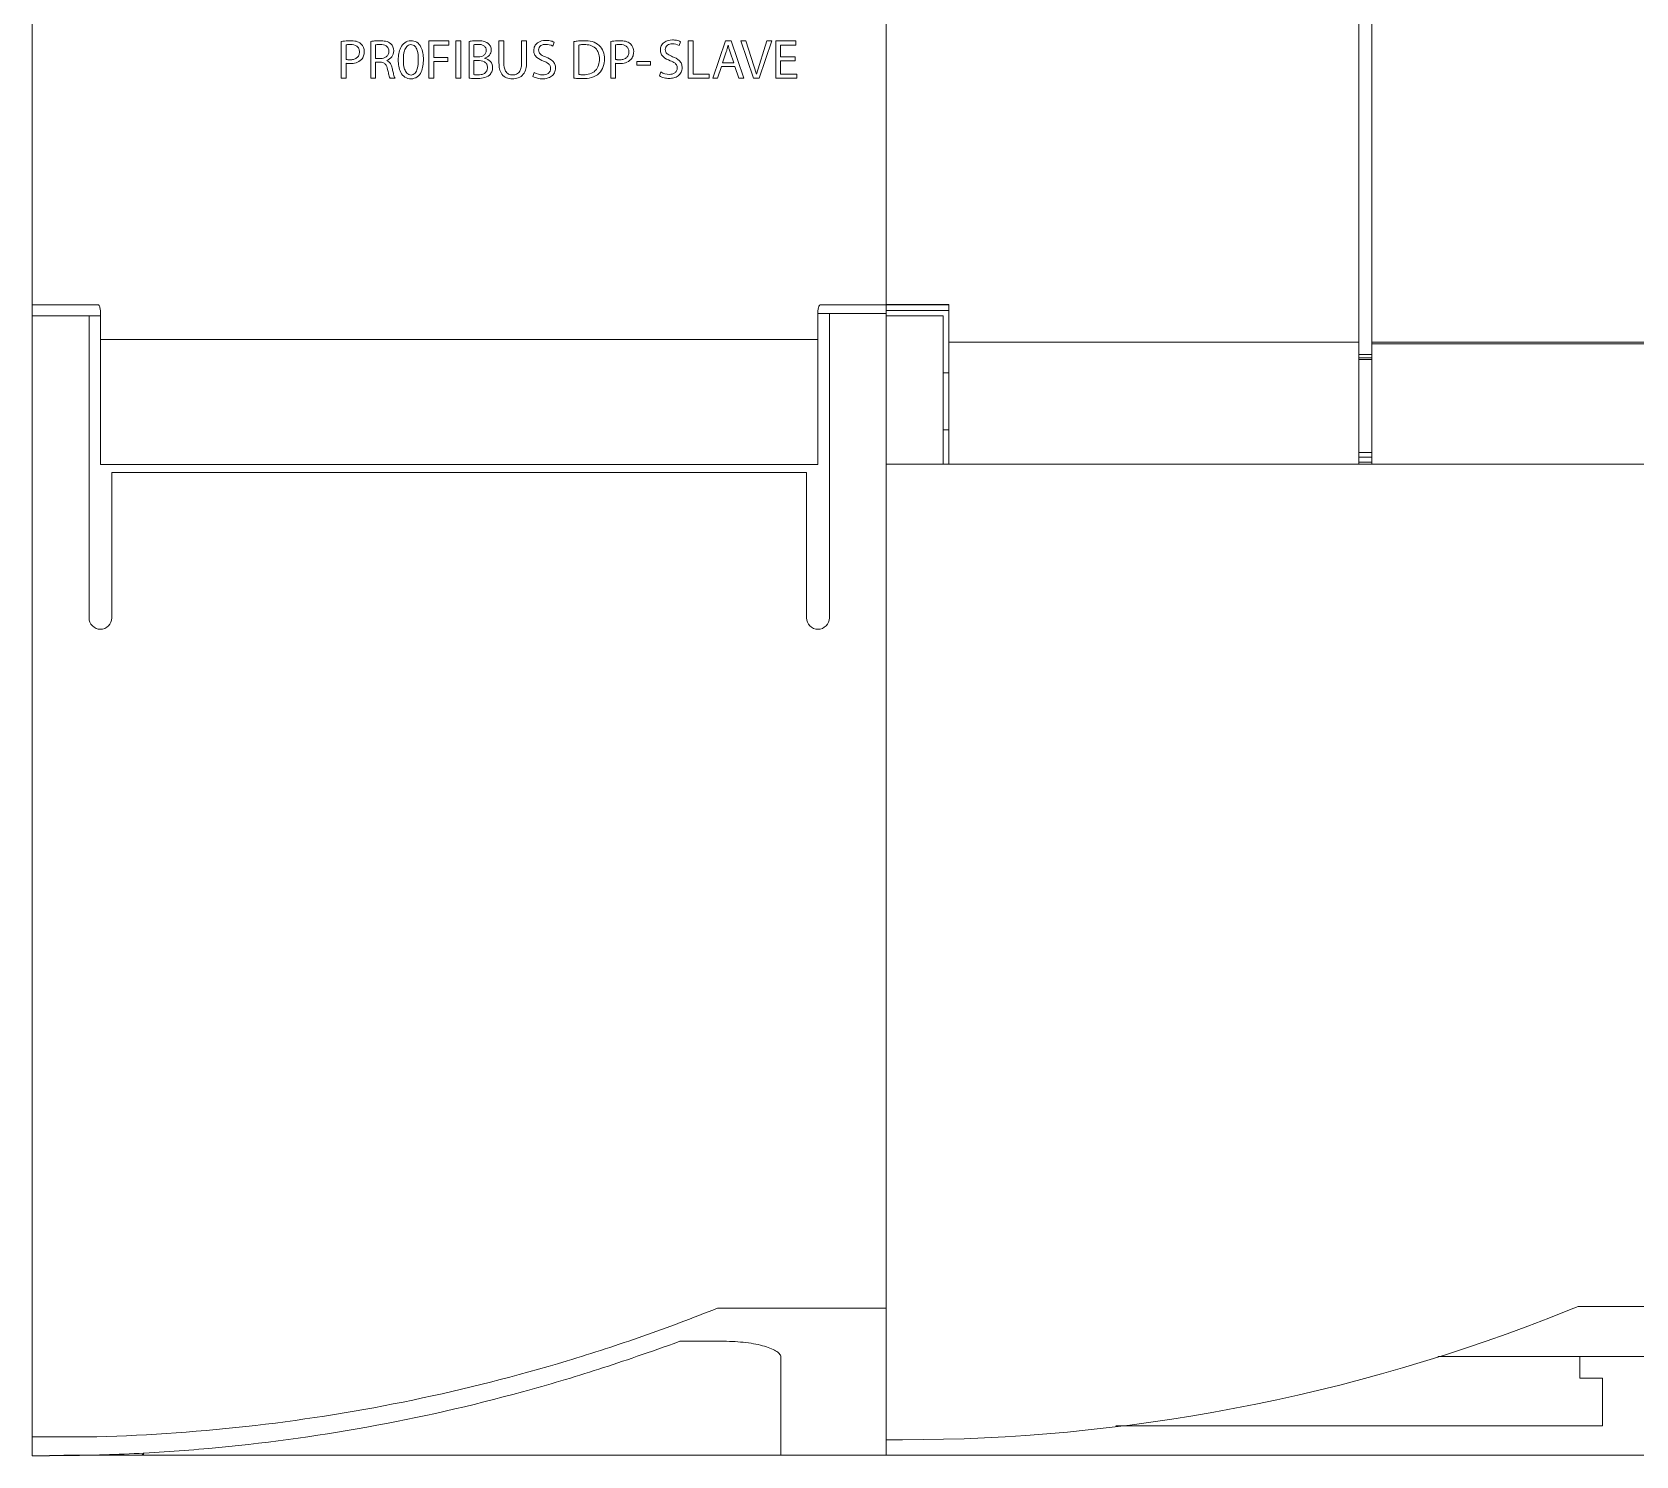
# Model space of a CAD drawing. Header units: millimetres. Extents: x -135 to 420, y 0 to 297.
# Drawn here: x 82.4 to 138.7, y 99.2 to 149.2 of the extents above; entities that cross this region are included whole.
import ezdxf

# ---------------------------------------------------------------- set-up
doc = ezdxf.new("R2010")
doc.units = ezdxf.units.MM
doc.layers.add('eProC - L2', color=41, linetype='Continuous', lineweight=20)

msp = doc.modelspace()

# ---------------------------------------------------------------- linework, layer by layer
at = {"layer": 'eProC - L2', "linetype": 'Continuous', "lineweight": 13}
for p, q in [((128.996, 160.19), (128.996, 138.358)), ((129.446, 160.191), (129.446, 138.357)), ((112.396, 139.675), (112.396, 158.873)), ((114.596, 139.675), (112.396, 139.675)), ((112.396, 139.675), (112.396, 139.662)), ((112.396, 139.662), (112.396, 139.462)), ((112.396, 139.462), (112.396, 139.274)), ((114.596, 139.462), (112.396, 139.462)), ((112.396, 134.072), (112.396, 139.274)), ((114.396, 139.274), (112.396, 139.274)), ((114.396, 134.072), (114.396, 139.274)), ((114.596, 138.358), (114.596, 139.675)), ((114.596, 134.072), (114.596, 138.358)), ((114.596, 138.358), (128.996, 138.358)), ((128.996, 138.358), (128.996, 134.072)), ((129.446, 138.357), (129.446, 138.3)), ((167.146, 138.357), (129.446, 138.357)), ((129.446, 138.3), (129.446, 134.072)), ((167.146, 138.3), (129.446, 138.3)), ((128.996, 137.919), (129.446, 137.919)), ((128.996, 137.809), (129.446, 137.809)), ((128.996, 137.749), (129.446, 137.749)), ((114.596, 137.274), (114.396, 137.274)), ((114.396, 135.274), (114.596, 135.274)), ((112.396, 99.817), (112.396, 134.072)), ((112.396, 134.072), (114.396, 134.072)), ((114.396, 134.072), (220.396, 134.072)), ((128.996, 134.481), (129.446, 134.481)), ((128.996, 134.321), (129.446, 134.321)), ((128.996, 134.145), (129.446, 134.145)), ((136.386, 104.374), (136.698, 104.5)), ((136.698, 104.5), (222.396, 104.5)), ((131.76, 102.738), (222.396, 102.738)), ((136.75, 101.977), (136.75, 102.738)), ((137.55, 101.977), (136.75, 101.977)), ((137.55, 100.302), (137.55, 101.977)), ((137.55, 100.302), (120.454, 100.302)), ((112.396, 99.274), (112.396, 99.817)), ((112.396, 99.817), (112.97, 99.817)), ((112.396, 99.274), (164.496, 99.274))]:
    msp.add_line(p, q, dxfattribs=at)
at = {"layer": 'eProC - L2'}
for p, q in [((82.396, 158.878), (82.396, 139.67)), ((112.396, 139.67), (112.396, 158.878)), ((93.255, 148.913), (93.255, 147.619)), ((93.424, 148.79), (93.424, 148.282)), ((94.289, 148.911), (94.289, 147.619)), ((94.458, 148.792), (94.458, 148.314)), ((97.035, 148.928), (96.33, 148.928)), ((96.33, 148.928), (96.33, 147.619)), ((96.501, 148.351), (96.501, 148.786)), ((96.501, 148.786), (97.035, 148.786)), ((97.035, 148.786), (97.035, 148.928)), ((97.276, 148.928), (97.276, 147.619)), ((97.448, 148.928), (97.276, 148.928)), ((97.448, 147.619), (97.448, 148.928)), ((97.743, 148.909), (97.743, 147.623)), ((97.912, 148.796), (97.912, 148.373)), ((98.965, 148.928), (98.794, 148.928)), ((98.794, 148.928), (98.794, 148.157)), ((98.965, 148.151), (98.965, 148.928)), ((99.76, 148.928), (99.588, 148.928)), ((99.588, 148.928), (99.588, 148.151)), ((99.76, 148.163), (99.76, 148.928)), ((100.679, 148.748), (100.726, 148.886)), ((101.424, 148.909), (101.424, 147.623)), ((101.593, 148.786), (101.593, 147.751)), ((102.718, 148.913), (102.718, 147.619)), ((102.887, 148.79), (102.887, 148.282)), ((105.125, 148.764), (105.172, 148.902)), ((105.61, 148.928), (105.44, 148.928)), ((105.44, 148.928), (105.44, 147.619)), ((105.61, 147.761), (105.61, 148.928)), ((106.745, 148.928), (106.298, 147.619)), ((106.946, 148.928), (106.745, 148.928)), ((106.841, 148.779), (106.838, 148.779)), ((107.393, 147.619), (106.946, 148.928)), ((107.463, 148.928), (107.283, 148.928)), ((107.283, 148.928), (107.729, 147.619)), ((107.463, 148.928), (107.834, 147.769)), ((107.838, 147.769), (108.203, 148.928)), ((107.931, 147.619), (108.378, 148.928)), ((108.378, 148.928), (108.203, 148.928)), ((109.221, 148.928), (108.512, 148.928)), ((108.512, 148.928), (108.512, 147.619)), ((108.683, 148.373), (108.683, 148.786)), ((108.683, 148.786), (109.221, 148.786)), ((109.221, 148.786), (109.221, 148.928)), ((93.424, 147.619), (93.424, 148.144)), ((94.458, 148.314), (94.631, 148.314)), ((94.458, 147.619), (94.458, 148.186)), ((94.458, 148.186), (94.617, 148.186)), ((94.851, 148.242), (94.851, 148.248)), ((96.994, 148.351), (96.501, 148.351)), ((96.501, 147.619), (96.501, 148.212)), ((96.501, 148.212), (96.994, 148.212)), ((96.994, 148.212), (96.994, 148.351)), ((97.912, 148.373), (98.065, 148.373)), ((98.052, 148.247), (97.912, 148.247)), ((97.912, 148.247), (97.912, 147.747)), ((98.299, 148.318), (98.299, 148.324)), ((102.887, 147.619), (102.887, 148.144)), ((103.63, 148.205), (103.63, 148.081)), ((104.109, 148.205), (103.63, 148.205)), ((104.109, 148.081), (104.109, 148.205)), ((106.772, 148.542), (106.643, 148.163)), ((106.643, 148.163), (107.039, 148.163)), ((107.039, 148.163), (106.909, 148.54)), ((109.19, 148.373), (108.683, 148.373)), ((108.683, 147.761), (108.683, 148.233)), ((108.683, 148.233), (109.19, 148.233)), ((109.19, 148.233), (109.19, 148.373)), ((93.255, 147.619), (93.424, 147.619)), ((94.289, 147.619), (94.458, 147.619)), ((94.967, 147.619), (95.142, 147.619)), ((96.33, 147.619), (96.501, 147.619)), ((97.276, 147.619), (97.448, 147.619)), ((100.032, 147.825), (99.987, 147.683)), ((102.718, 147.619), (102.887, 147.619)), ((103.63, 148.081), (104.109, 148.081)), ((104.478, 147.841), (104.434, 147.699)), ((105.44, 147.619), (106.178, 147.619)), ((106.178, 147.761), (105.61, 147.761)), ((106.178, 147.619), (106.178, 147.761)), ((106.298, 147.619), (106.472, 147.619)), ((106.472, 147.619), (106.608, 148.031)), ((106.608, 148.031), (107.073, 148.031)), ((107.073, 148.031), (107.213, 147.619)), ((107.213, 147.619), (107.393, 147.619)), ((107.729, 147.619), (107.931, 147.619)), ((107.834, 147.769), (107.838, 147.769)), ((108.512, 147.619), (109.25, 147.619)), ((109.25, 147.761), (108.683, 147.761)), ((109.25, 147.619), (109.25, 147.761)), ((82.396, 139.67), (84.734, 139.67)), ((82.396, 139.67), (82.396, 139.36)), ((82.396, 139.36), (82.396, 139.274)), ((84.396, 139.274), (82.396, 139.274)), ((82.396, 134.058), (82.396, 139.274)), ((84.396, 134.058), (84.396, 139.274)), ((84.396, 139.274), (84.796, 139.274)), ((84.796, 138.445), (84.796, 139.454)), ((109.996, 138.445), (109.996, 139.454)), ((112.396, 139.36), (109.996, 139.36)), ((112.396, 139.67), (110.059, 139.67)), ((110.396, 139.36), (110.396, 134.058)), ((112.396, 139.67), (112.396, 139.36)), ((112.396, 139.36), (112.396, 139.274)), ((112.396, 139.274), (112.396, 134.058)), ((84.796, 138.445), (109.996, 138.445)), ((84.796, 138.445), (84.796, 134.058)), ((109.996, 134.058), (109.996, 138.445)), ((82.396, 99.921), (82.396, 134.058)), ((84.396, 128.674), (84.396, 134.058)), ((109.996, 134.058), (84.796, 134.058)), ((110.396, 134.058), (110.396, 128.674)), ((112.396, 134.058), (112.396, 104.436)), ((85.196, 133.772), (85.196, 128.674)), ((85.196, 133.772), (109.596, 133.772)), ((109.596, 128.674), (109.596, 133.772)), ((106.463, 104.436), (112.396, 104.436)), ((112.396, 104.436), (112.396, 103.659)), ((105.143, 103.274), (106.686, 103.274)), ((112.396, 103.594), (112.396, 99.274)), ((82.396, 99.921), (84.668, 99.921)), ((82.396, 99.249), (82.396, 99.921)), ((82.396, 99.249), (83.009, 99.249)), ((86.109, 99.274), (83.507, 99.274)), ((86.311, 99.274), (83.514, 99.274)), ((109.109, 99.274), (86.109, 99.274)), ((86.109, 99.274), (86.109, 99.274)), ((86.311, 99.358), (86.311, 99.274)), ((112.396, 99.274), (108.696, 99.274)), ((111.896, 99.274), (109.109, 99.274)), ((109.109, 99.274), (109.109, 99.274)), ((111.896, 99.274), (111.911, 99.274))]:
    msp.add_line(p, q, dxfattribs=at)
msp.add_ellipse((86.315, 199.274), major_axis=(0, 100), ratio=0.01746, start_param=3.113711, end_param=3.139593, dxfattribs=at)
for points, knots in [([(93.58, 148.938), (93.546, 148.938), (93.512, 148.937), (93.478, 148.936), (93.44, 148.934), (93.403, 148.931), (93.366, 148.927), (93.329, 148.924), (93.292, 148.919), (93.255, 148.913)], [0, 0, 0, 0, 0.0001021403, 0.0001021403, 0.0001021403, 0.0002140035, 0.0002140035, 0.0002140035, 0.0003262532, 0.0003262532, 0.0003262532, 0.0003262532]), ([(93.583, 148.804), (93.565, 148.804), (93.546, 148.804), (93.528, 148.803), (93.511, 148.802), (93.493, 148.801), (93.476, 148.799), (93.458, 148.797), (93.441, 148.795), (93.424, 148.79)], [0, 0, 0, 0, 0.00005547, 0.00005547, 0.00005547, 0.0001076351, 0.0001076351, 0.0001076351, 0.0001602285, 0.0001602285, 0.0001602285, 0.0001602285]), ([(93.947, 148.829), (93.898, 148.873), (93.836, 148.9), (93.711, 148.932), (93.645, 148.938), (93.58, 148.938)], [0, 0, 0, 0, 0.5, 0.5, 1, 1, 1, 1]), ([(93.892, 148.546), (93.892, 148.584), (93.886, 148.622), (93.856, 148.692), (93.831, 148.723), (93.739, 148.791), (93.66, 148.804), (93.583, 148.804)], [0, 0, 0, 0, 0.25, 0.25, 0.5, 0.5, 1, 1, 1, 1]), ([(94.614, 148.938), (94.582, 148.938), (94.551, 148.937), (94.52, 148.935), (94.489, 148.934), (94.457, 148.932), (94.426, 148.929), (94.38, 148.924), (94.334, 148.919), (94.289, 148.911)], [0, 0, 0, 0, 0.0000937608, 0.0000937608, 0.0000937608, 0.0001875093, 0.0001875093, 0.0001875093, 0.0003260551, 0.0003260551, 0.0003260551, 0.0003260551]), ([(94.625, 148.806), (94.604, 148.806), (94.584, 148.805), (94.564, 148.804), (94.546, 148.804), (94.528, 148.802), (94.511, 148.801), (94.493, 148.799), (94.475, 148.797), (94.458, 148.792)], [0, 0, 0, 0, 0.000061334, 0.000061334, 0.000061334, 0.0001144505, 0.0001144505, 0.0001144505, 0.0001680022, 0.0001680022, 0.0001680022, 0.0001680022]), ([(94.993, 148.831), (94.942, 148.877), (94.879, 148.903), (94.748, 148.933), (94.681, 148.938), (94.614, 148.938)], [0, 0, 0, 0, 0.5, 0.5, 1, 1, 1, 1]), ([(94.926, 148.563), (94.926, 148.6), (94.92, 148.637), (94.89, 148.704), (94.866, 148.732), (94.774, 148.795), (94.698, 148.806), (94.625, 148.806)], [0, 0, 0, 0, 0.25, 0.25, 0.5, 0.5, 1, 1, 1, 1]), ([(96.139, 148.282), (96.139, 148.357), (96.134, 148.431), (96.108, 148.577), (96.088, 148.65), (96.02, 148.783), (95.971, 148.844), (95.846, 148.923), (95.77, 148.941), (95.62, 148.936), (95.547, 148.912), (95.425, 148.825), (95.378, 148.763), (95.311, 148.631), (95.289, 148.558), (95.262, 148.412), (95.257, 148.338), (95.257, 148.264)], [0, 0, 0, 0, 0.125, 0.125, 0.25, 0.25, 0.375, 0.375, 0.5, 0.5, 0.625, 0.625, 0.75, 0.75, 0.875, 0.875, 1, 1, 1, 1]), ([(95.961, 148.274), (95.961, 148.383), (95.954, 148.494), (95.905, 148.65), (95.882, 148.701), (95.805, 148.781), (95.75, 148.803), (95.641, 148.802), (95.589, 148.772), (95.517, 148.689), (95.494, 148.638), (95.444, 148.481), (95.435, 148.372), (95.435, 148.262)], [0, 0, 0, 0, 0.25, 0.25, 0.375, 0.375, 0.5, 0.5, 0.625, 0.625, 0.75, 0.75, 1, 1, 1, 1]), ([(98.052, 148.938), (98, 148.938), (97.948, 148.936), (97.845, 148.927), (97.793, 148.921), (97.743, 148.909)], [0, 0, 0, 0, 0.5, 0.5, 1, 1, 1, 1]), ([(98.061, 148.808), (98.042, 148.808), (98.022, 148.807), (98.003, 148.806), (97.988, 148.806), (97.972, 148.805), (97.957, 148.803), (97.942, 148.801), (97.927, 148.799), (97.912, 148.796)], [0, 0, 0, 0, 0.0000581359, 0.0000581359, 0.0000581359, 0.000103941, 0.000103941, 0.000103941, 0.0001500369, 0.0001500369, 0.0001500369, 0.0001500369]), ([(98.409, 148.843), (98.36, 148.883), (98.301, 148.908), (98.178, 148.934), (98.115, 148.938), (98.052, 148.938)], [0, 0, 0, 0, 0.5, 0.5, 1, 1, 1, 1]), ([(98.347, 148.594), (98.347, 148.628), (98.341, 148.662), (98.311, 148.723), (98.286, 148.748), (98.198, 148.8), (98.129, 148.808), (98.061, 148.808)], [0, 0, 0, 0, 0.25, 0.25, 0.5, 0.5, 1, 1, 1, 1]), ([(98.52, 148.611), (98.52, 148.656), (98.511, 148.701), (98.474, 148.781), (98.445, 148.816), (98.409, 148.843)], [0, 0, 0, 0, 0.5, 0.5, 1, 1, 1, 1]), ([(100.438, 148.95), (100.334, 148.95), (100.23, 148.925), (100.106, 148.83), (100.072, 148.79), (100.026, 148.698), (100.015, 148.646), (100.015, 148.594)], [0, 0, 0, 0, 0.5, 0.5, 0.75, 0.75, 1, 1, 1, 1]), ([(100.186, 148.614), (100.186, 148.673), (100.216, 148.73), (100.313, 148.798), (100.373, 148.81), (100.432, 148.81)], [0, 0, 0, 0, 0.5, 0.5, 1, 1, 1, 1]), ([(100.726, 148.886), (100.683, 148.911), (100.635, 148.925), (100.537, 148.945), (100.488, 148.95), (100.438, 148.95)], [0, 0, 0, 0, 0.5, 0.5, 1, 1, 1, 1]), ([(101.783, 148.938), (101.75, 148.938), (101.716, 148.937), (101.683, 148.936), (101.649, 148.934), (101.616, 148.932), (101.582, 148.929), (101.529, 148.924), (101.476, 148.918), (101.424, 148.909)], [0, 0, 0, 0, 0.0001005392, 0.0001005392, 0.0001005392, 0.0002010801, 0.0002010801, 0.0002010801, 0.0003610174, 0.0003610174, 0.0003610174, 0.0003610174]), ([(101.791, 148.804), (101.769, 148.804), (101.747, 148.804), (101.725, 148.803), (101.703, 148.801), (101.681, 148.8), (101.659, 148.797), (101.637, 148.794), (101.614, 148.791), (101.593, 148.786)], [0, 0, 0, 0, 0.0000656082, 0.0000656082, 0.0000656082, 0.0001323632, 0.0001323632, 0.0001323632, 0.0001995059, 0.0001995059, 0.0001995059, 0.0001995059]), ([(102.313, 148.775), (102.242, 148.839), (102.155, 148.881), (101.973, 148.929), (101.878, 148.938), (101.783, 148.938)], [0, 0, 0, 0, 0.5, 0.5, 1, 1, 1, 1]), ([(102.321, 148.299), (102.321, 148.369), (102.313, 148.438), (102.268, 148.571), (102.23, 148.632), (102.128, 148.725), (102.064, 148.758), (101.93, 148.797), (101.861, 148.804), (101.791, 148.804)], [0, 0, 0, 0, 0.25, 0.25, 0.5, 0.5, 0.75, 0.75, 1, 1, 1, 1]), ([(102.5, 148.305), (102.5, 148.392), (102.488, 148.48), (102.428, 148.642), (102.378, 148.716), (102.313, 148.775)], [0, 0, 0, 0, 0.5, 0.5, 1, 1, 1, 1]), ([(103.042, 148.938), (103.008, 148.938), (102.974, 148.937), (102.94, 148.936), (102.903, 148.934), (102.866, 148.931), (102.829, 148.927), (102.792, 148.924), (102.755, 148.919), (102.718, 148.913)], [0, 0, 0, 0, 0.0001018737, 0.0001018737, 0.0001018737, 0.0002135154, 0.0002135154, 0.0002135154, 0.000325546, 0.000325546, 0.000325546, 0.000325546]), ([(103.046, 148.804), (103.028, 148.804), (103.009, 148.804), (102.991, 148.803), (102.974, 148.802), (102.956, 148.801), (102.939, 148.799), (102.921, 148.797), (102.904, 148.795), (102.887, 148.79)], [0, 0, 0, 0, 0.0000552033, 0.0000552033, 0.0000552033, 0.0001075014, 0.0001075014, 0.0001075014, 0.0001602269, 0.0001602269, 0.0001602269, 0.0001602269]), ([(103.409, 148.829), (103.36, 148.873), (103.299, 148.9), (103.173, 148.932), (103.108, 148.938), (103.042, 148.938)], [0, 0, 0, 0, 0.5, 0.5, 1, 1, 1, 1]), ([(103.355, 148.546), (103.355, 148.584), (103.349, 148.622), (103.319, 148.692), (103.294, 148.723), (103.202, 148.791), (103.123, 148.804), (103.046, 148.804)], [0, 0, 0, 0, 0.25, 0.25, 0.5, 0.5, 1, 1, 1, 1]), ([(104.884, 148.966), (104.781, 148.966), (104.677, 148.941), (104.552, 148.846), (104.518, 148.806), (104.472, 148.714), (104.461, 148.662), (104.461, 148.61)], [0, 0, 0, 0, 0.5, 0.5, 0.75, 0.75, 1, 1, 1, 1]), ([(104.632, 148.63), (104.632, 148.689), (104.662, 148.746), (104.759, 148.814), (104.819, 148.826), (104.878, 148.826)], [0, 0, 0, 0, 0.5, 0.5, 1, 1, 1, 1]), ([(105.172, 148.902), (105.129, 148.927), (105.081, 148.942), (104.984, 148.961), (104.934, 148.966), (104.884, 148.966)], [0, 0, 0, 0, 0.5, 0.5, 1, 1, 1, 1]), ([(106.838, 148.779), (106.832, 148.758), (106.827, 148.738), (106.822, 148.717), (106.817, 148.697), (106.812, 148.677), (106.806, 148.656), (106.796, 148.618), (106.785, 148.58), (106.772, 148.542)], [0, 0, 0, 0, 0.0000630666, 0.0000630666, 0.0000630666, 0.0001261347, 0.0001261347, 0.0001261347, 0.0002458128, 0.0002458128, 0.0002458128, 0.0002458128]), ([(106.909, 148.54), (106.902, 148.561), (106.895, 148.582), (106.889, 148.604), (106.882, 148.626), (106.876, 148.647), (106.87, 148.669), (106.86, 148.705), (106.851, 148.742), (106.841, 148.779)], [0, 0, 0, 0, 0.0000676308, 0.0000676308, 0.0000676308, 0.0001352555, 0.0001352555, 0.0001352555, 0.0002484143, 0.0002484143, 0.0002484143, 0.0002484143]), ([(93.424, 148.282), (93.438, 148.278), (93.451, 148.275), (93.465, 148.274), (93.479, 148.272), (93.493, 148.27), (93.507, 148.27), (93.526, 148.268), (93.545, 148.268), (93.564, 148.268)], [0, 0, 0, 0, 0.0000419614, 0.0000419614, 0.0000419614, 0.0000838198, 0.0000838198, 0.0000838198, 0.0001406057, 0.0001406057, 0.0001406057, 0.0001406057]), ([(93.424, 148.144), (93.436, 148.14), (93.449, 148.138), (93.462, 148.137), (93.474, 148.135), (93.487, 148.134), (93.5, 148.133), (93.52, 148.132), (93.54, 148.132), (93.56, 148.132)], [0, 0, 0, 0, 0.0000382027, 0.0000382027, 0.0000382027, 0.0000763323, 0.0000763323, 0.0000763323, 0.000136926, 0.000136926, 0.000136926, 0.000136926]), ([(93.56, 148.132), (93.633, 148.132), (93.707, 148.141), (93.844, 148.186), (93.909, 148.222), (93.96, 148.275)], [0, 0, 0, 0, 0.5, 0.5, 1, 1, 1, 1]), ([(93.564, 148.268), (93.604, 148.268), (93.645, 148.272), (93.723, 148.291), (93.761, 148.308), (93.827, 148.356), (93.853, 148.389), (93.885, 148.464), (93.892, 148.505), (93.892, 148.546)], [0, 0, 0, 0, 0.25, 0.25, 0.5, 0.5, 0.75, 0.75, 1, 1, 1, 1]), ([(93.96, 148.275), (93.996, 148.312), (94.022, 148.357), (94.055, 148.453), (94.061, 148.504), (94.061, 148.555)], [0, 0, 0, 0, 0.5, 0.5, 1, 1, 1, 1]), ([(94.617, 148.186), (94.651, 148.185), (94.684, 148.181), (94.749, 148.159), (94.778, 148.14), (94.847, 148.066), (94.867, 147.998), (94.882, 147.932)], [0, 0, 0, 0, 0.25, 0.25, 0.5, 0.5, 1, 1, 1, 1]), ([(94.631, 148.314), (94.704, 148.314), (94.778, 148.33), (94.865, 148.396), (94.889, 148.425), (94.919, 148.49), (94.926, 148.527), (94.926, 148.563)], [0, 0, 0, 0, 0.5, 0.5, 0.75, 0.75, 1, 1, 1, 1]), ([(94.851, 148.248), (94.921, 148.272), (94.984, 148.315), (95.072, 148.432), (95.095, 148.506), (95.095, 148.581)], [0, 0, 0, 0, 0.5, 0.5, 1, 1, 1, 1]), ([(95.041, 147.978), (95.028, 148.034), (95.01, 148.088), (94.949, 148.184), (94.905, 148.223), (94.851, 148.242)], [0, 0, 0, 0, 0.5, 0.5, 1, 1, 1, 1]), ([(95.257, 148.264), (95.258, 148.188), (95.264, 148.114), (95.291, 147.967), (95.312, 147.893), (95.38, 147.759), (95.428, 147.697), (95.554, 147.614), (95.631, 147.595), (95.782, 147.601), (95.857, 147.623), (95.981, 147.711), (96.026, 147.774), (96.09, 147.91), (96.11, 147.984), (96.134, 148.132), (96.139, 148.207), (96.139, 148.282)], [0, 0, 0, 0, 0.125, 0.125, 0.25, 0.25, 0.375, 0.375, 0.5, 0.5, 0.625, 0.625, 0.75, 0.75, 0.875, 0.875, 1, 1, 1, 1]), ([(95.435, 148.262), (95.435, 148.152), (95.444, 148.042), (95.496, 147.887), (95.52, 147.836), (95.596, 147.756), (95.65, 147.732), (95.76, 147.735), (95.813, 147.762), (95.885, 147.846), (95.907, 147.897), (95.954, 148.054), (95.961, 148.164), (95.961, 148.274)], [0, 0, 0, 0, 0.25, 0.25, 0.375, 0.375, 0.5, 0.5, 0.625, 0.625, 0.75, 0.75, 1, 1, 1, 1]), ([(98.39, 147.994), (98.39, 148.034), (98.381, 148.074), (98.344, 148.143), (98.314, 148.172), (98.212, 148.234), (98.131, 148.247), (98.052, 148.247)], [0, 0, 0, 0, 0.25, 0.25, 0.5, 0.5, 1, 1, 1, 1]), ([(98.065, 148.373), (98.133, 148.373), (98.201, 148.386), (98.284, 148.443), (98.308, 148.468), (98.339, 148.527), (98.347, 148.56), (98.347, 148.594)], [0, 0, 0, 0, 0.5, 0.5, 0.75, 0.75, 1, 1, 1, 1]), ([(98.299, 148.324), (98.36, 148.346), (98.415, 148.383), (98.496, 148.482), (98.52, 148.546), (98.52, 148.611)], [0, 0, 0, 0, 0.5, 0.5, 1, 1, 1, 1]), ([(98.568, 147.992), (98.568, 148.069), (98.543, 148.145), (98.443, 148.261), (98.374, 148.301), (98.299, 148.318)], [0, 0, 0, 0, 0.5, 0.5, 1, 1, 1, 1]), ([(98.794, 148.157), (98.794, 148.088), (98.8, 148.019), (98.831, 147.884), (98.857, 147.817), (98.939, 147.705), (98.996, 147.661), (99.124, 147.608), (99.194, 147.598), (99.264, 147.598)], [0, 0, 0, 0, 0.25, 0.25, 0.5, 0.5, 0.75, 0.75, 1, 1, 1, 1]), ([(99.27, 147.736), (99.221, 147.736), (99.172, 147.746), (99.087, 147.792), (99.052, 147.828), (98.977, 147.954), (98.965, 148.054), (98.965, 148.151)], [0, 0, 0, 0, 0.25, 0.25, 0.5, 0.5, 1, 1, 1, 1]), ([(99.264, 147.598), (99.336, 147.598), (99.406, 147.608), (99.54, 147.66), (99.6, 147.703), (99.689, 147.814), (99.718, 147.881), (99.753, 148.02), (99.76, 148.091), (99.76, 148.163)], [0, 0, 0, 0, 0.25, 0.25, 0.5, 0.5, 0.75, 0.75, 1, 1, 1, 1]), ([(99.588, 148.151), (99.588, 148.101), (99.585, 148.052), (99.565, 147.955), (99.549, 147.908), (99.496, 147.823), (99.459, 147.788), (99.37, 147.744), (99.32, 147.736), (99.27, 147.736)], [0, 0, 0, 0, 0.25, 0.25, 0.5, 0.5, 0.75, 0.75, 1, 1, 1, 1]), ([(100.015, 148.594), (100.015, 148.548), (100.024, 148.503), (100.061, 148.42), (100.09, 148.383), (100.191, 148.292), (100.275, 148.252), (100.36, 148.221)], [0, 0, 0, 0, 0.25, 0.25, 0.5, 0.5, 1, 1, 1, 1]), ([(100.446, 148.361), (100.385, 148.384), (100.324, 148.409), (100.246, 148.467), (100.222, 148.49), (100.192, 148.548), (100.186, 148.581), (100.186, 148.614)], [0, 0, 0, 0, 0.5, 0.5, 0.75, 0.75, 1, 1, 1, 1]), ([(100.36, 148.221), (100.421, 148.199), (100.48, 148.173), (100.554, 148.111), (100.575, 148.086), (100.602, 148.027), (100.607, 147.995), (100.607, 147.963)], [0, 0, 0, 0, 0.5, 0.5, 0.75, 0.75, 1, 1, 1, 1]), ([(100.778, 147.976), (100.778, 148.022), (100.771, 148.068), (100.739, 148.153), (100.713, 148.192), (100.616, 148.288), (100.531, 148.328), (100.446, 148.361)], [0, 0, 0, 0, 0.25, 0.25, 0.5, 0.5, 1, 1, 1, 1]), ([(101.764, 147.743), (101.839, 147.743), (101.913, 147.752), (102.057, 147.797), (102.124, 147.834), (102.229, 147.939), (102.267, 148.006), (102.313, 148.15), (102.321, 148.224), (102.321, 148.299)], [0, 0, 0, 0, 0.25, 0.25, 0.5, 0.5, 0.75, 0.75, 1, 1, 1, 1]), ([(102.311, 147.796), (102.378, 147.862), (102.426, 147.944), (102.487, 148.118), (102.5, 148.211), (102.5, 148.305)], [0, 0, 0, 0, 0.5, 0.5, 1, 1, 1, 1]), ([(102.887, 148.282), (102.9, 148.278), (102.914, 148.275), (102.928, 148.273), (102.942, 148.272), (102.956, 148.27), (102.97, 148.27), (102.989, 148.268), (103.008, 148.268), (103.027, 148.268)], [0, 0, 0, 0, 0.000042229, 0.000042229, 0.000042229, 0.0000843542, 0.0000843542, 0.0000843542, 0.0001406055, 0.0001406055, 0.0001406055, 0.0001406055]), ([(102.887, 148.144), (102.899, 148.14), (102.912, 148.138), (102.924, 148.137), (102.937, 148.135), (102.949, 148.134), (102.962, 148.133), (102.982, 148.132), (103.003, 148.132), (103.023, 148.132)], [0, 0, 0, 0, 0.0000379392, 0.0000379392, 0.0000379392, 0.0000758004, 0.0000758004, 0.0000758004, 0.0001369243, 0.0001369243, 0.0001369243, 0.0001369243]), ([(103.023, 148.132), (103.096, 148.132), (103.169, 148.141), (103.306, 148.186), (103.372, 148.222), (103.423, 148.275)], [0, 0, 0, 0, 0.5, 0.5, 1, 1, 1, 1]), ([(103.027, 148.268), (103.067, 148.268), (103.107, 148.272), (103.185, 148.291), (103.224, 148.308), (103.289, 148.356), (103.316, 148.389), (103.348, 148.464), (103.355, 148.505), (103.355, 148.546)], [0, 0, 0, 0, 0.25, 0.25, 0.5, 0.5, 0.75, 0.75, 1, 1, 1, 1]), ([(103.423, 148.275), (103.459, 148.312), (103.485, 148.357), (103.517, 148.453), (103.524, 148.504), (103.524, 148.555)], [0, 0, 0, 0, 0.5, 0.5, 1, 1, 1, 1]), ([(104.461, 148.61), (104.461, 148.564), (104.469, 148.519), (104.507, 148.436), (104.536, 148.399), (104.637, 148.308), (104.721, 148.268), (104.806, 148.237)], [0, 0, 0, 0, 0.25, 0.25, 0.5, 0.5, 1, 1, 1, 1]), ([(104.892, 148.377), (104.831, 148.4), (104.77, 148.425), (104.692, 148.483), (104.669, 148.506), (104.638, 148.564), (104.632, 148.597), (104.632, 148.63)], [0, 0, 0, 0, 0.5, 0.5, 0.75, 0.75, 1, 1, 1, 1]), ([(104.806, 148.237), (104.867, 148.215), (104.927, 148.189), (105, 148.127), (105.021, 148.102), (105.048, 148.043), (105.053, 148.011), (105.053, 147.979)], [0, 0, 0, 0, 0.5, 0.5, 0.75, 0.75, 1, 1, 1, 1]), ([(105.224, 147.992), (105.224, 148.038), (105.217, 148.084), (105.185, 148.169), (105.159, 148.208), (105.062, 148.304), (104.977, 148.344), (104.892, 148.377)], [0, 0, 0, 0, 0.25, 0.25, 0.5, 0.5, 1, 1, 1, 1]), ([(94.882, 147.932), (94.893, 147.879), (94.905, 147.826), (94.924, 147.747), (94.931, 147.721), (94.946, 147.669), (94.954, 147.643), (94.967, 147.619)], [0, 0, 0, 0, 0.5, 0.5, 0.75, 0.75, 1, 1, 1, 1]), ([(95.142, 147.619), (95.131, 147.64), (95.123, 147.662), (95.116, 147.685), (95.101, 147.733), (95.088, 147.782), (95.076, 147.831), (95.064, 147.88), (95.052, 147.929), (95.041, 147.978)], [0, 0, 0, 0, 0.0000708552, 0.0000708552, 0.0000708552, 0.0002220088, 0.0002220088, 0.0002220088, 0.0003734147, 0.0003734147, 0.0003734147, 0.0003734147]), ([(97.743, 147.623), (97.771, 147.619), (97.801, 147.616), (97.83, 147.614), (97.859, 147.612), (97.888, 147.61), (97.917, 147.609), (97.946, 147.608), (97.976, 147.608), (98.005, 147.608)], [0, 0, 0, 0, 0.0000875007, 0.0000875007, 0.0000875007, 0.0001751524, 0.0001751524, 0.0001751524, 0.0002629333, 0.0002629333, 0.0002629333, 0.0002629333]), ([(97.912, 147.747), (97.927, 147.744), (97.942, 147.743), (97.957, 147.742), (97.973, 147.741), (97.989, 147.74), (98.005, 147.74), (98.021, 147.74), (98.037, 147.739), (98.053, 147.739)], [0, 0, 0, 0, 0.0000451216, 0.0000451216, 0.0000451216, 0.000093404, 0.000093404, 0.000093404, 0.0001417473, 0.0001417473, 0.0001417473, 0.0001417473]), ([(98.005, 147.608), (98.085, 147.608), (98.165, 147.612), (98.321, 147.646), (98.397, 147.675), (98.456, 147.73)], [0, 0, 0, 0, 0.5, 0.5, 1, 1, 1, 1]), ([(98.053, 147.739), (98.093, 147.739), (98.132, 147.743), (98.209, 147.758), (98.248, 147.771), (98.316, 147.813), (98.345, 147.842), (98.382, 147.913), (98.39, 147.954), (98.39, 147.994)], [0, 0, 0, 0, 0.25, 0.25, 0.5, 0.5, 0.75, 0.75, 1, 1, 1, 1]), ([(98.456, 147.73), (98.492, 147.763), (98.521, 147.804), (98.559, 147.894), (98.568, 147.943), (98.568, 147.992)], [0, 0, 0, 0, 0.5, 0.5, 1, 1, 1, 1]), ([(99.987, 147.683), (100.036, 147.651), (100.092, 147.633), (100.205, 147.605), (100.263, 147.598), (100.321, 147.598)], [0, 0, 0, 0, 0.5, 0.5, 1, 1, 1, 1]), ([(100.321, 147.598), (100.377, 147.598), (100.432, 147.603), (100.54, 147.631), (100.592, 147.654), (100.681, 147.721), (100.718, 147.764), (100.766, 147.864), (100.778, 147.92), (100.778, 147.976)], [0, 0, 0, 0, 0.25, 0.25, 0.5, 0.5, 0.75, 0.75, 1, 1, 1, 1]), ([(100.607, 147.963), (100.607, 147.929), (100.6, 147.896), (100.571, 147.837), (100.549, 147.811), (100.468, 147.753), (100.4, 147.739), (100.333, 147.739)], [0, 0, 0, 0, 0.25, 0.25, 0.5, 0.5, 1, 1, 1, 1]), ([(101.424, 147.623), (101.454, 147.619), (101.485, 147.617), (101.515, 147.615), (101.546, 147.612), (101.576, 147.611), (101.607, 147.61), (101.648, 147.608), (101.689, 147.608), (101.73, 147.608)], [0, 0, 0, 0, 0.0000917369, 0.0000917369, 0.0000917369, 0.000183464, 0.000183464, 0.000183464, 0.0003073073, 0.0003073073, 0.0003073073, 0.0003073073]), ([(101.593, 147.751), (101.609, 147.749), (101.625, 147.747), (101.642, 147.746), (101.658, 147.745), (101.675, 147.745), (101.692, 147.744), (101.716, 147.744), (101.74, 147.743), (101.764, 147.743)], [0, 0, 0, 0, 0.0000496385, 0.0000496385, 0.0000496385, 0.0000992229, 0.0000992229, 0.0000992229, 0.0001715871, 0.0001715871, 0.0001715871, 0.0001715871]), ([(101.73, 147.608), (101.835, 147.608), (101.94, 147.618), (102.139, 147.675), (102.236, 147.722), (102.311, 147.796)], [0, 0, 0, 0, 0.5, 0.5, 1, 1, 1, 1]), ([(104.434, 147.699), (104.482, 147.666), (104.538, 147.649), (104.651, 147.621), (104.709, 147.614), (104.767, 147.614)], [0, 0, 0, 0, 0.5, 0.5, 1, 1, 1, 1]), ([(104.767, 147.614), (104.823, 147.614), (104.878, 147.619), (104.986, 147.647), (105.038, 147.67), (105.127, 147.737), (105.164, 147.78), (105.212, 147.88), (105.224, 147.936), (105.224, 147.992)], [0, 0, 0, 0, 0.25, 0.25, 0.5, 0.5, 0.75, 0.75, 1, 1, 1, 1]), ([(105.053, 147.979), (105.053, 147.945), (105.046, 147.912), (105.018, 147.853), (104.995, 147.827), (104.914, 147.769), (104.846, 147.755), (104.779, 147.755)], [0, 0, 0, 0, 0.25, 0.25, 0.5, 0.5, 1, 1, 1, 1]), ([(84.796, 139.454), (84.794, 139.492), (84.792, 139.53), (84.77, 139.602), (84.755, 139.637), (84.734, 139.67)], [0, 0, 0, 0, 0.5, 0.5, 1, 1, 1, 1]), ([(109.996, 139.454), (109.998, 139.492), (110.002, 139.53), (110.023, 139.602), (110.038, 139.637), (110.059, 139.67)], [0, 0, 0, 0, 0.5, 0.5, 1, 1, 1, 1]), ([(85.196, 128.674), (85.196, 128.568), (85.153, 128.465), (85.006, 128.318), (84.902, 128.274), (84.691, 128.274), (84.587, 128.317), (84.44, 128.465), (84.396, 128.568), (84.396, 128.674)], [0, 0, 0, 0, 0.25, 0.25, 0.5, 0.5, 0.75, 0.75, 1, 1, 1, 1]), ([(110.396, 128.674), (110.396, 128.568), (110.353, 128.465), (110.206, 128.318), (110.102, 128.274), (109.891, 128.274), (109.787, 128.317), (109.64, 128.465), (109.596, 128.568), (109.596, 128.674)], [0, 0, 0, 0, 0.25, 0.25, 0.5, 0.5, 0.75, 0.75, 1, 1, 1, 1]), ([(84.668, 99.921), (86.534, 99.972), (88.394, 100.105), (92.098, 100.535), (93.943, 100.833), (97.593, 101.59), (99.404, 102.05), (102.08, 102.857), (102.966, 103.146), (104.285, 103.607), (104.723, 103.765), (105.595, 104.095), (106.029, 104.265), (106.463, 104.436)], [0, 0, 0, 0, 0.25, 0.25, 0.5, 0.5, 0.75, 0.75, 0.875, 0.875, 0.9375, 0.9375, 1, 1, 1, 1]), ([(83.009, 99.259), (83.476, 99.261), (83.943, 99.265), (84.877, 99.286), (85.344, 99.302), (86.743, 99.365), (87.675, 99.428), (90.465, 99.679), (92.32, 99.929), (95.995, 100.592), (97.82, 101.006), (100.521, 101.746), (101.416, 102.012), (103.185, 102.582), (104.06, 102.883), (105.143, 103.274)], [0, 0, 0, 0, 0.0625, 0.0625, 0.125, 0.125, 0.25, 0.25, 0.5, 0.5, 0.75, 0.75, 0.875, 0.875, 0.9989899, 0.9989899, 0.9989899, 0.9989899]), ([(106.686, 103.274), (106.822, 103.274), (106.954, 103.27), (107.216, 103.255), (107.345, 103.243), (107.591, 103.213), (107.707, 103.195), (107.926, 103.152), (108.028, 103.127), (108.303, 103.048), (108.45, 102.985), (108.596, 102.885), (108.634, 102.85), (108.684, 102.781), (108.696, 102.746), (108.696, 102.71)], [0, 0, 0, 0, 0.125, 0.125, 0.25, 0.25, 0.375, 0.375, 0.5, 0.5, 0.75, 0.75, 0.875, 0.875, 1, 1, 1, 1]), ([(108.696, 102.71), (108.696, 101.58), (108.696, 100.724), (108.696, 99.576), (108.696, 99.283), (108.696, 99.274)], [0, 0, 0, 0, 0.5, 0.5, 1, 1, 1, 1])]:
    msp.add_open_spline(points, degree=3, knots=knots, dxfattribs=at)
for points in [[(94.061, 148.555), (94.061, 148.658), (94.024, 148.761), (93.947, 148.829)], [(95.095, 148.581), (95.095, 148.674), (95.062, 148.768), (94.993, 148.831)], [(100.432, 148.81), (100.518, 148.81), (100.606, 148.793), (100.679, 148.748)], [(103.524, 148.555), (103.524, 148.658), (103.486, 148.761), (103.409, 148.829)], [(104.878, 148.826), (104.964, 148.826), (105.052, 148.809), (105.125, 148.764)], [(100.333, 147.739), (100.227, 147.739), (100.122, 147.768), (100.032, 147.825)], [(104.779, 147.755), (104.673, 147.755), (104.568, 147.783), (104.478, 147.841)], [(112.396, 103.659), (112.396, 103.66), (112.396, 103.657), (112.396, 103.651)]]:
    msp.add_open_spline(points, degree=3, dxfattribs=at)
at = {"layer": 'eProC - L2', "linetype": 'Continuous', "lineweight": 13}
for points, degree in [([(114.596, 139.662), (112.396, 139.662)], 1), ([(112.97, 99.817), (120.603, 99.817), (128.629, 101.243), (136.386, 104.374)], 3)]:
    msp.add_open_spline(points, degree=degree, dxfattribs=at)

doc.saveas('drawing.dxf')
